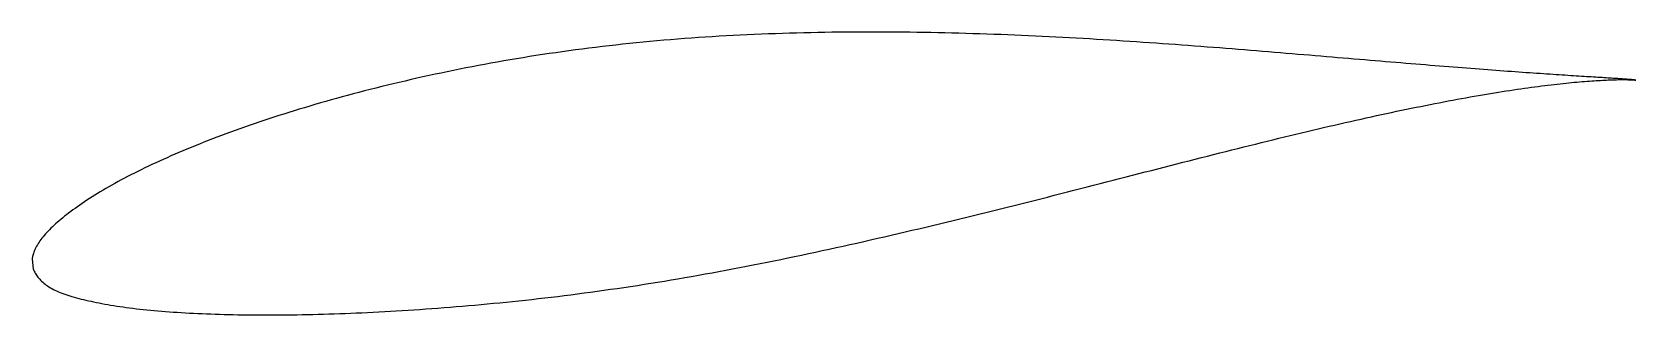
# Model space of a CAD drawing. Header units: metres. Extents: x -29.3 to 59.4, y -6 to 9.7.
import ezdxf

# ---------------------------------------------------------------- set-up
doc = ezdxf.new("R2010")
doc.units = ezdxf.units.M

msp = doc.modelspace()

# ---------------------------------------------------------------- linework, layer by layer
msp.add_lwpolyline([(59.437, 7.011), (59.436, 7.012), (59.43, 7.013), (59.422, 7.014), (59.409, 7.016), (59.394, 7.018), (59.375, 7.021), (59.352, 7.023), (59.326, 7.026), (59.297, 7.029), (59.264, 7.033), (59.227, 7.036), (59.188, 7.04), (59.144, 7.043), (59.098, 7.047), (59.048, 7.051), (58.994, 7.056), (58.938, 7.06), (58.877, 7.065), (58.814, 7.069), (58.747, 7.074), (58.676, 7.079), (58.603, 7.084), (58.525, 7.089), (58.445, 7.095), (58.361, 7.1), (58.274, 7.106), (58.183, 7.112), (58.089, 7.118), (57.992, 7.124), (57.891, 7.131), (57.787, 7.137), (57.68, 7.144), (57.569, 7.151), (57.455, 7.158), (57.338, 7.165), (57.217, 7.173), (57.093, 7.181), (56.966, 7.189), (56.836, 7.197), (56.702, 7.205), (56.565, 7.214), (56.425, 7.223), (56.282, 7.232), (56.135, 7.241), (55.986, 7.25), (55.833, 7.26), (55.677, 7.27), (55.517, 7.28), (55.355, 7.291), (55.189, 7.302), (55.021, 7.313), (54.849, 7.324), (54.674, 7.336), (54.496, 7.348), (54.315, 7.36), (54.131, 7.372), (53.943, 7.385), (53.753, 7.399), (53.56, 7.412), (53.363, 7.426), (53.164, 7.44), (52.961, 7.454), (52.756, 7.469), (52.548, 7.484), (52.337, 7.499), (52.122, 7.515), (51.905, 7.531), (51.685, 7.547), (51.462, 7.564), (51.237, 7.581), (51.008, 7.599), (50.777, 7.616), (50.543, 7.634), (50.306, 7.652), (50.066, 7.671), (49.823, 7.69), (49.578, 7.709), (49.33, 7.729), (49.08, 7.749), (48.826, 7.769), (48.57, 7.789), (48.312, 7.81), (48.05, 7.831), (47.786, 7.853), (47.52, 7.874), (47.251, 7.896), (46.979, 7.919), (46.705, 7.941), (46.429, 7.964), (46.15, 7.987), (45.868, 8.01), (45.584, 8.034), (45.298, 8.058), (45.009, 8.082), (44.718, 8.106), (44.425, 8.131), (44.129, 8.156), (43.831, 8.181), (43.531, 8.206), (43.228, 8.231), (42.924, 8.257), (42.617, 8.283), (42.307, 8.309), (41.996, 8.335), (41.683, 8.361), (41.367, 8.388), (41.05, 8.415), (40.73, 8.442), (40.408, 8.468), (40.085, 8.495), (39.759, 8.522), (39.431, 8.549), (39.102, 8.577), (38.77, 8.604), (38.437, 8.631), (38.102, 8.658), (37.765, 8.685), (37.426, 8.712), (37.086, 8.739), (36.744, 8.766), (36.4, 8.793), (36.054, 8.82), (35.707, 8.847), (35.358, 8.873), (35.008, 8.9), (34.655, 8.927), (34.302, 8.953), (33.947, 8.979), (33.59, 9.004), (33.232, 9.03), (32.873, 9.056), (32.512, 9.081), (32.15, 9.105), (31.787, 9.13), (31.422, 9.154), (31.056, 9.178), (30.688, 9.201), (30.32, 9.225), (29.95, 9.247), (29.579, 9.27), (29.207, 9.292), (28.834, 9.314), (28.46, 9.335), (28.085, 9.355), (27.709, 9.375), (27.332, 9.395), (26.954, 9.415), (26.575, 9.433), (26.195, 9.451), (25.814, 9.469), (25.432, 9.486), (25.05, 9.502), (24.667, 9.518), (24.283, 9.532), (23.899, 9.547), (23.514, 9.56), (23.128, 9.573), (22.742, 9.586), (22.355, 9.597), (21.967, 9.608), (21.579, 9.618), (21.191, 9.627), (20.802, 9.636), (20.413, 9.643), (20.023, 9.65), (19.633, 9.656), (19.242, 9.661), (18.852, 9.666), (18.461, 9.669), (18.07, 9.672), (17.678, 9.674), (17.287, 9.675), (16.895, 9.675), (16.504, 9.674), (16.112, 9.672), (15.72, 9.669), (15.328, 9.665), (14.936, 9.661), (14.544, 9.655), (14.153, 9.648), (13.761, 9.64), (13.37, 9.631), (12.979, 9.622), (12.588, 9.611), (12.197, 9.599), (11.806, 9.586), (11.416, 9.571), (11.027, 9.556), (10.637, 9.54), (10.248, 9.522), (9.859, 9.503), (9.471, 9.483), (9.084, 9.462), (8.697, 9.44), (8.31, 9.416), (7.924, 9.392), (7.539, 9.366), (7.154, 9.339), (6.77, 9.311), (6.387, 9.281), (6.004, 9.25), (5.622, 9.218), (5.241, 9.185), (4.861, 9.15), (4.482, 9.115), (4.103, 9.077), (3.726, 9.039), (3.349, 8.999), (2.974, 8.958), (2.599, 8.916), (2.226, 8.873), (1.853, 8.828), (1.482, 8.783), (1.112, 8.735), (0.742, 8.687), (0.375, 8.637), (0.008, 8.586), (-0.358, 8.534), (-0.722, 8.481), (-1.085, 8.427), (-1.447, 8.371), (-1.807, 8.314), (-2.166, 8.256), (-2.523, 8.197), (-2.88, 8.137), (-3.234, 8.076), (-3.587, 8.014), (-3.939, 7.95), (-4.289, 7.886), (-4.638, 7.82), (-4.985, 7.754), (-5.331, 7.687), (-5.675, 7.619), (-6.017, 7.549), (-6.358, 7.479), (-6.697, 7.408), (-7.034, 7.336), (-7.369, 7.264), (-7.703, 7.19), (-8.035, 7.116), (-8.365, 7.041), (-8.694, 6.965), (-9.02, 6.889), (-9.345, 6.812), (-9.668, 6.734), (-9.988, 6.656), (-10.307, 6.576), (-10.624, 6.496), (-10.939, 6.416), (-11.252, 6.335), (-11.563, 6.253), (-11.872, 6.171), (-12.178, 6.087), (-12.483, 6.003), (-12.785, 5.919), (-13.086, 5.834), (-13.384, 5.749), (-13.68, 5.663), (-13.973, 5.576), (-14.265, 5.489), (-14.554, 5.402), (-14.841, 5.314), (-15.126, 5.225), (-15.408, 5.136), (-15.688, 5.047), (-15.966, 4.957), (-16.241, 4.866), (-16.514, 4.776), (-16.784, 4.685), (-17.052, 4.594), (-17.317, 4.502), (-17.58, 4.41), (-17.841, 4.318), (-18.099, 4.225), (-18.354, 4.132), (-18.607, 4.039), (-18.858, 3.946), (-19.105, 3.853), (-19.351, 3.759), (-19.593, 3.665), (-19.833, 3.571), (-20.07, 3.477), (-20.305, 3.383), (-20.536, 3.288), (-20.766, 3.194), (-20.992, 3.099), (-21.216, 3.005), (-21.437, 2.91), (-21.655, 2.815), (-21.87, 2.72), (-22.082, 2.625), (-22.292, 2.53), (-22.499, 2.435), (-22.703, 2.34), (-22.904, 2.245), (-23.102, 2.15), (-23.298, 2.055), (-23.49, 1.961), (-23.68, 1.866), (-23.866, 1.771), (-24.05, 1.677), (-24.23, 1.582), (-24.408, 1.488), (-24.583, 1.394), (-24.754, 1.299), (-24.923, 1.205), (-25.088, 1.111), (-25.251, 1.018), (-25.41, 0.924), (-25.567, 0.83), (-25.72, 0.737), (-25.87, 0.644), (-26.017, 0.551), (-26.161, 0.459), (-26.302, 0.367), (-26.44, 0.275), (-26.575, 0.184), (-26.706, 0.093), (-26.835, 0.004), (-26.96, -0.086), (-27.082, -0.175), (-27.201, -0.263), (-27.317, -0.351), (-27.43, -0.438), (-27.539, -0.524), (-27.645, -0.61), (-27.749, -0.695), (-27.848, -0.779), (-27.945, -0.862), (-28.039, -0.945), (-28.129, -1.027), (-28.216, -1.108), (-28.3, -1.189), (-28.38, -1.269), (-28.457, -1.348), (-28.531, -1.427), (-28.602, -1.505), (-28.67, -1.583), (-28.734, -1.66), (-28.794, -1.736), (-28.852, -1.812), (-28.906, -1.887), (-28.957, -1.961), (-29.005, -2.035), (-29.049, -2.107), (-29.09, -2.179), (-29.128, -2.249), (-29.163, -2.319), (-29.194, -2.386), (-29.222, -2.453), (-29.247, -2.517), (-29.269, -2.58), (-29.287, -2.639), (-29.303, -2.696), (-29.315, -2.748), (-29.325, -2.795), (-29.333, -2.835), (-29.338, -2.866), (-29.34, -2.886), (-29.275, -3.453), (-29.273, -3.458), (-29.266, -3.471), (-29.255, -3.492), (-29.24, -3.522), (-29.219, -3.565), (-29.195, -3.614), (-29.166, -3.668), (-29.134, -3.724), (-29.098, -3.782), (-29.058, -3.84), (-29.016, -3.899), (-28.969, -3.956), (-28.92, -4.013), (-28.867, -4.07), (-28.811, -4.125), (-28.752, -4.179), (-28.689, -4.232), (-28.623, -4.284), (-28.554, -4.334), (-28.482, -4.384), (-28.406, -4.433), (-28.328, -4.48), (-28.246, -4.526), (-28.16, -4.571), (-28.072, -4.616), (-27.98, -4.659), (-27.885, -4.701), (-27.787, -4.741), (-27.686, -4.781), (-27.581, -4.82), (-27.474, -4.859), (-27.363, -4.896), (-27.249, -4.932), (-27.131, -4.968), (-27.011, -5.003), (-26.887, -5.038), (-26.76, -5.071), (-26.63, -5.105), (-26.497, -5.138), (-26.36, -5.17), (-26.221, -5.202), (-26.078, -5.233), (-25.932, -5.265), (-25.783, -5.295), (-25.631, -5.325), (-25.476, -5.355), (-25.317, -5.384), (-25.156, -5.412), (-24.991, -5.44), (-24.824, -5.468), (-24.653, -5.494), (-24.48, -5.52), (-24.303, -5.546), (-24.124, -5.57), (-23.941, -5.594), (-23.756, -5.618), (-23.567, -5.64), (-23.376, -5.662), (-23.182, -5.683), (-22.984, -5.703), (-22.784, -5.723), (-22.582, -5.742), (-22.376, -5.76), (-22.167, -5.777), (-21.956, -5.794), (-21.742, -5.81), (-21.525, -5.825), (-21.305, -5.84), (-21.082, -5.854), (-20.857, -5.867), (-20.629, -5.88), (-20.398, -5.891), (-20.165, -5.903), (-19.929, -5.913), (-19.69, -5.923), (-19.449, -5.932), (-19.205, -5.941), (-18.958, -5.948), (-18.709, -5.955), (-18.457, -5.962), (-18.203, -5.967), (-17.946, -5.972), (-17.687, -5.976), (-17.425, -5.98), (-17.161, -5.982), (-16.895, -5.985), (-16.626, -5.986), (-16.354, -5.986), (-16.08, -5.986), (-15.804, -5.985), (-15.526, -5.984), (-15.245, -5.981), (-14.962, -5.978), (-14.676, -5.974), (-14.388, -5.969), (-14.099, -5.964), (-13.807, -5.958), (-13.512, -5.951), (-13.216, -5.943), (-12.917, -5.934), (-12.617, -5.925), (-12.314, -5.914), (-12.009, -5.903), (-11.703, -5.891), (-11.394, -5.879), (-11.083, -5.865), (-10.77, -5.85), (-10.455, -5.835), (-10.139, -5.819), (-9.82, -5.802), (-9.5, -5.784), (-9.178, -5.765), (-8.854, -5.745), (-8.528, -5.724), (-8.201, -5.703), (-7.871, -5.681), (-7.54, -5.658), (-7.208, -5.633), (-6.873, -5.608), (-6.537, -5.582), (-6.2, -5.556), (-5.86, -5.528), (-5.52, -5.5), (-5.177, -5.471), (-4.834, -5.44), (-4.488, -5.409), (-4.142, -5.377), (-3.794, -5.344), (-3.444, -5.31), (-3.093, -5.275), (-2.741, -5.238), (-2.388, -5.201), (-2.033, -5.163), (-1.677, -5.124), (-1.32, -5.084), (-0.961, -5.043), (-0.602, -5), (-0.241, -4.957), (0.12, -4.912), (0.483, -4.867), (0.847, -4.82), (1.212, -4.772), (1.578, -4.723), (1.945, -4.673), (2.312, -4.621), (2.681, -4.569), (3.05, -4.516), (3.421, -4.461), (3.792, -4.405), (4.164, -4.348), (4.537, -4.29), (4.91, -4.231), (5.284, -4.17), (5.659, -4.109), (6.034, -4.047), (6.41, -3.983), (6.787, -3.919), (7.164, -3.853), (7.542, -3.786), (7.92, -3.718), (8.299, -3.65), (8.678, -3.58), (9.057, -3.509), (9.437, -3.438), (9.818, -3.365), (10.198, -3.291), (10.579, -3.217), (10.961, -3.141), (11.342, -3.065), (11.724, -2.988), (12.106, -2.91), (12.488, -2.832), (12.87, -2.752), (13.252, -2.672), (13.635, -2.591), (14.017, -2.509), (14.4, -2.427), (14.783, -2.344), (15.165, -2.26), (15.548, -2.176), (15.93, -2.091), (16.312, -2.005), (16.695, -1.918), (17.077, -1.832), (17.459, -1.745), (17.84, -1.657), (18.222, -1.569), (18.603, -1.48), (18.984, -1.391), (19.364, -1.301), (19.744, -1.211), (20.124, -1.121), (20.504, -1.031), (20.883, -0.94), (21.261, -0.848), (21.639, -0.757), (22.017, -0.665), (22.394, -0.573), (22.77, -0.481), (23.146, -0.389), (23.522, -0.296), (23.896, -0.203), (24.27, -0.11), (24.643, -0.017), (25.016, 0.077), (25.388, 0.17), (25.759, 0.263), (26.129, 0.356), (26.498, 0.45), (26.867, 0.543), (27.234, 0.637), (27.601, 0.73), (27.967, 0.823), (28.332, 0.917), (28.696, 1.01), (29.058, 1.103), (29.42, 1.196), (29.781, 1.288), (30.141, 1.38), (30.499, 1.473), (30.856, 1.564), (31.213, 1.656), (31.568, 1.747), (31.921, 1.838), (32.274, 1.929), (32.625, 2.019), (32.975, 2.109), (33.324, 2.198), (33.671, 2.287), (34.017, 2.376), (34.362, 2.464), (34.705, 2.551), (35.047, 2.638), (35.387, 2.725), (35.726, 2.811), (36.063, 2.896), (36.399, 2.981), (36.733, 3.065), (37.066, 3.149), (37.397, 3.232), (37.726, 3.314), (38.053, 3.395), (38.379, 3.476), (38.704, 3.556), (39.026, 3.636), (39.347, 3.714), (39.666, 3.792), (39.983, 3.87), (40.299, 3.946), (40.612, 4.022), (40.924, 4.096), (41.234, 4.17), (41.542, 4.243), (41.848, 4.316), (42.152, 4.387), (42.454, 4.457), (42.754, 4.527), (43.052, 4.595), (43.348, 4.663), (43.641, 4.73), (43.933, 4.796), (44.223, 4.861), (44.51, 4.924), (44.796, 4.987), (45.079, 5.049), (45.36, 5.11), (45.639, 5.17), (45.915, 5.229), (46.19, 5.288), (46.462, 5.345), (46.731, 5.4), (46.999, 5.455), (47.264, 5.51), (47.526, 5.563), (47.787, 5.615), (48.044, 5.666), (48.3, 5.716), (48.553, 5.765), (48.803, 5.813), (49.051, 5.86), (49.297, 5.906), (49.54, 5.951), (49.78, 5.995), (50.018, 6.038), (50.254, 6.08), (50.486, 6.121), (50.716, 6.161), (50.944, 6.2), (51.169, 6.238), (51.391, 6.275), (51.61, 6.311), (51.827, 6.346), (52.041, 6.38), (52.252, 6.413), (52.461, 6.445), (52.667, 6.476), (52.87, 6.506), (53.07, 6.535), (53.267, 6.563), (53.462, 6.59), (53.653, 6.617), (53.842, 6.642), (54.028, 6.667), (54.211, 6.69), (54.391, 6.712), (54.568, 6.734), (54.742, 6.755), (54.914, 6.775), (55.082, 6.794), (55.247, 6.813), (55.409, 6.83), (55.569, 6.847), (55.725, 6.863), (55.878, 6.878), (56.028, 6.892), (56.175, 6.905), (56.319, 6.918), (56.46, 6.93), (56.597, 6.942), (56.732, 6.952), (56.864, 6.962), (56.992, 6.972), (57.117, 6.98), (57.239, 6.988), (57.358, 6.996), (57.473, 7.002), (57.586, 7.008), (57.695, 7.014), (57.801, 7.019), (57.904, 7.023), (58.003, 7.027), (58.099, 7.031), (58.192, 7.034), (58.282, 7.036), (58.368, 7.038), (58.451, 7.04), (58.531, 7.041), (58.608, 7.042), (58.681, 7.042), (58.75, 7.042), (58.817, 7.042), (58.88, 7.041), (58.94, 7.04), (58.996, 7.039), (59.049, 7.038), (59.099, 7.036), (59.146, 7.035), (59.188, 7.033), (59.228, 7.031), (59.264, 7.028), (59.297, 7.026), (59.326, 7.024), (59.352, 7.022), (59.375, 7.02), (59.394, 7.018), (59.409, 7.016), (59.422, 7.014), (59.43, 7.013), (59.436, 7.012), (59.437, 7.011)], close=True)

doc.saveas('drawing.dxf')
